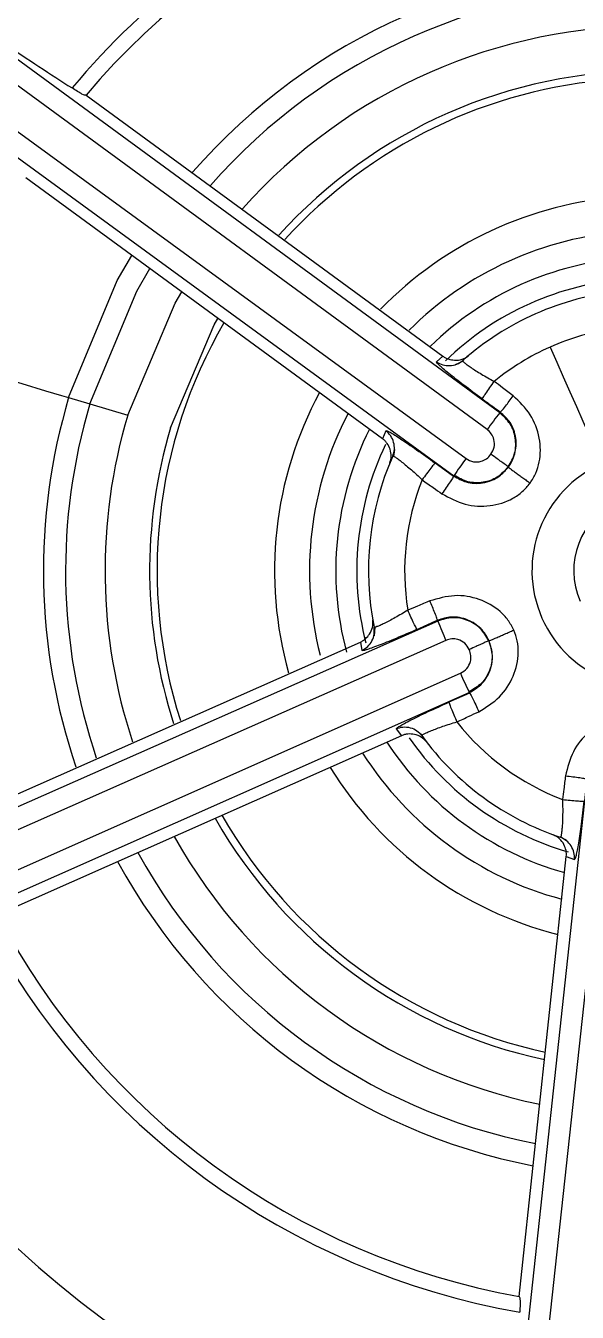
# Model space of a CAD drawing. Extents: x 939 to 1039, y 781 to 934.
# Drawn here: x 953.575 to 953.885, y 853.563 to 854.284 of the extents above; entities that cross this region are included whole.
import ezdxf

# ---------------------------------------------------------------- set-up
doc = ezdxf.new("R2010")
doc.units = 0
doc.header["$MEASUREMENT"] = 0
doc.layers.add('1', color=4, linetype='Continuous')

# ---------------------------------------------------------------- blocks, each defined once
blk = doc.blocks.new('Envoy')
at = {"layer": '1', "color": 3, "linetype": 'Continuous', "lineweight": 25}
for p, q in [((15.18746, 54.89281), (14.84038, 55.14663)), ((15.18034, 54.88341), (14.83326, 55.13723)), ((14.82092, 55.12033), (15.16847, 54.86714)), ((14.81414, 55.11068), (15.16168, 54.85749)), ((14.95523, 55.07083), (15.15555, 54.92454)), ((15.12159, 54.87828), (14.92132, 55.02446)), ((15.15555, 54.92454), (15.15189, 54.92138)), ((15.16669, 54.92208), (15.16722, 54.92253)), ((15.1669, 54.9217), (15.16245, 54.91966)), ((14.94542, 54.9013), (14.95733, 54.89775)), ((14.95733, 54.89775), (14.97856, 54.89143)), ((15.18746, 54.89281), (15.18773, 54.89318)), ((15.12352, 54.88274), (15.12159, 54.87828)), ((15.12833, 54.87218), (15.12779, 54.86832)), ((15.16142, 54.85713), (15.15118, 54.8646)), ((15.16142, 54.85713), (15.16168, 54.85749)), ((15.1526, 54.77604), (14.75925, 54.60237)), ((15.11731, 54.77266), (15.11684, 54.7678)), ((15.1526, 54.77604), (15.15242, 54.77645)), ((15.15719, 54.76517), (14.76383, 54.5915)), ((14.88232, 54.66393), (15.10917, 54.76426)), ((15.10917, 54.76426), (15.11008, 54.75952)), ((14.7723, 54.57237), (15.16534, 54.74675)), ((14.77726, 54.56166), (15.1703, 54.73605)), ((15.17049, 54.73564), (15.15889, 54.73051)), ((15.17049, 54.73564), (15.1703, 54.73605)), ((15.12935, 54.71563), (15.13226, 54.71173)), ((15.14006, 54.71504), (15.14397, 54.7121)), ((15.13226, 54.71173), (14.90552, 54.61137)), ((15.23631, 54.68746), (15.19003, 54.25997)), ((15.24801, 54.686), (15.20174, 54.25851)), ((15.22159, 54.65521), (15.22556, 54.65237)), ((15.19825, 54.39733), (15.22478, 54.64396)), ((15.22478, 54.64396), (15.22935, 54.64238))]:
    blk.add_line(p, q, dxfattribs=at)
at = {"layer": '1', "color": 3, "linetype": 'Continuous', "lineweight": 25, "flags": 128}
for points in [[(14.94542, 54.9013), (14.97271, 54.96691), (14.98085, 54.98101)], [(14.95733, 54.89775), (14.98363, 54.96096), (14.99092, 54.97366)], [(14.97856, 54.89143), (15.0053, 54.95435), (15.00889, 54.96054)], [(15.00255, 54.88428), (15.0271, 54.94204), (15.02921, 54.94571)], [(15.21566, 54.92964), (15.21936, 54.92127), (15.22306, 54.91291), (15.22675, 54.90458), (15.23041, 54.89631), (15.23403, 54.88813), (15.23761, 54.88004), (15.24113, 54.87208), (15.24459, 54.86428)], [(14.87499, 54.92229), (14.88095, 54.92051), (14.90173, 54.91432), (14.9191, 54.90915), (14.93247, 54.90516), (14.94134, 54.90252), (14.94542, 54.9013)]]:
    blk.add_lwpolyline(points, dxfattribs=at)
at = {"layer": '1', "color": 3, "linetype": 'Continuous', "lineweight": 25}
for centre, radius, start, end in [((15.27116, 54.80424), 1, 293.8743, 113.8743), ((15.27116, 54.80424), 0.98949, 297.40706, 117.40706), ((15.27116, 54.80424), 0.97197, 297.40706, 117.40706), ((15.27116, 54.80424), 1, 113.8743, 293.8743), ((15.27116, 54.80424), 0.90393, 297.75073, 117.40706), ((15.27116, 54.80424), 0.98949, 117.40706, 297.40706), ((15.27116, 54.80424), 0.97197, 117.40706, 297.40706), ((15.27116, 54.80424), 0.85236, 297.75072, 117.40706), ((15.27116, 54.80424), 0.84765, 293.8743, 113.51949), ((15.27116, 54.80424), 0.84843, 343.76627, 97.38245), ((15.27116, 54.80424), 0.83245, 293.8743, 113.51948), ((15.27116, 54.80424), 0.90393, 117.75073, 297.40706), ((15.27116, 54.80424), 0.84843, 113.8743, 217.38245), ((15.27116, 54.80424), 0.84765, 113.8743, 293.51949), ((15.27116, 54.80424), 0.83245, 113.8743, 293.51948), ((15.27116, 54.80424), 0.85236, 117.75072, 297.40706), ((15.27116, 54.80424), 0.64081, 23.8743, 113.8743), ((15.27116, 54.80424), 0.64081, 113.8743, 203.8743), ((15.27116, 54.80424), 0.41339, 87.81128, 139.84475), ((15.27116, 54.80424), 0.42203, 113.8743, 140.10909), ((15.27116, 54.80424), 0.3399, 88.66289, 138.91321), ((15.27116, 54.80424), 0.32747, 88.8451, 138.72013), ((15.27116, 54.80424), 0.30531, 89.20685, 138.33695), ((15.27116, 54.80424), 0.28028, 89.68465, 137.83121), ((15.27116, 54.80424), 0.2761, 94.01238, 137.75306), ((15.27116, 54.80424), 0.21018, 94.01238, 135.78401), ((15.27116, 54.80424), 0.19052, 94.01238, 134.93308), ((15.27116, 54.80424), 0.17578, 94.01238, 134.27308), ((15.27116, 54.80424), 0.16399, 94.01238, 134.15357), ((15.27116, 54.80424), 0.15748, 95.95734, 113.8743), ((15.27116, 54.80424), 0.15748, 113.8743, 131.55671), ((15.27116, 54.80424), 0.2761, 149.77303, 197.70864), ((15.27116, 54.80424), 0.13714, 98.17551, 113.87482), ((15.27116, 54.80424), 0.13714, 113.87482, 129.28398), ((15.27116, 54.80424), 0.3399, 163.40672, 198.85787), ((15.27116, 54.80424), 0.21018, 151.63317, 195.79795), ((15.27116, 54.80424), 0.32747, 163.40672, 198.67024), ((15.27116, 54.80424), 0.30531, 163.40672, 198.29787), ((15.27116, 54.80424), 0.19052, 152.43947, 194.39689), ((15.33652, 54.77258), 0.19151, 141.10988, 144.63969), ((15.27116, 54.80424), 0.28028, 163.40672, 197.8064), ((15.27116, 54.80424), 0.17578, 153.16359, 195.05781), ((15.27116, 54.80424), 0.16399, 154.45071, 194.26825), ((15.27116, 54.80424), 0.15748, 155.95395, 191.563), ((15.32371, 54.75075), 0.19403, 143.13736, 146.62135), ((15.27116, 54.80424), 0.06566, 113.87482, 293.8743), ((15.27116, 54.80424), 0.13713, 158.17665, 189.28333), ((15.27116, 54.80424), 0.04225, 23.8743, 203.8743), ((15.33345, 54.84593), 0.19388, 201.13015, 204.61677), ((15.33871, 54.82066), 0.18846, 203.08673, 206.67371), ((15.27116, 54.80424), 0.13713, 218.17581, 249.2831), ((15.27116, 54.80424), 0.17578, 213.16359, 254.33396), ((15.27116, 54.80424), 0.16399, 214.82422, 253.96537), ((15.27116, 54.80424), 0.15748, 215.95395, 251.56318), ((15.27116, 54.80424), 0.19052, 212.43947, 255.11091), ((15.27116, 54.80424), 0.21018, 211.63317, 255.92966), ((15.27116, 54.80424), 0.28028, 209.68465, 257.92677), ((15.27116, 54.80424), 0.2761, 209.77303, 257.82425), ((15.27116, 54.80424), 0.30531, 209.20685, 258.41614), ((15.27116, 54.80424), 0.3399, 208.66289, 258.97374), ((15.27116, 54.80424), 0.32747, 208.8451, 258.78692), ((15.27116, 54.80424), 0.65728, 195.13683, 240.12456), ((15.27116, 54.80424), 0.42203, 207.54856, 260.10904), ((15.27116, 54.80424), 0.41339, 207.81128, 259.83789), ((15.27116, 54.80424), 0.51944, 206.40698, 261.26779), ((15.27116, 54.80424), 0.64081, 203.8743, 293.8743)]:
    blk.add_arc(centre, radius, start, end, dxfattribs=at)
for points, knots in [([(15.53849, 54.20026), (15.57702, 54.22), (15.65409, 54.25949), (15.75223, 54.34587), (15.83262, 54.44821), (15.89123, 54.56467), (15.92607, 54.69022), (15.93572, 54.82018), (15.91984, 54.94952), (15.87903, 55.07328), (15.81487, 55.1867), (15.7298, 55.28542), (15.62711, 55.36566), (15.51076, 55.42429), (15.38514, 55.45921), (15.25534, 55.46852), (15.12541, 55.45396), (15.04437, 55.42346), (15.00384, 55.40822)], [0, 0, 0, 0, 0.0625, 0.125, 0.1875, 0.25, 0.3125, 0.375, 0.4375, 0.5, 0.5625, 0.625, 0.6875, 0.75, 0.8125, 0.875001, 0.9375, 1, 1, 1, 1]), ([(15.85744, 55.06372), (15.83827, 55.10113), (15.79994, 55.17594), (15.71609, 55.2712), (15.61675, 55.34924), (15.50371, 55.40611), (15.3818, 55.44002), (15.2558, 55.44904), (15.12968, 55.43491), (15.05101, 55.40531), (15.01167, 55.39051)], [0, 0, 0, 0, 0.125, 0.25, 0.375, 0.499999, 0.624999, 0.750001, 0.875001, 1, 1, 1, 1]), ([(15.00384, 55.40822), (14.96531, 55.38847), (14.88823, 55.34898), (14.7901, 55.2626), (14.70971, 55.16027), (14.6511, 55.0438), (14.61626, 54.91825), (14.6066, 54.78829), (14.62248, 54.65895), (14.66329, 54.53519), (14.72746, 54.42177), (14.81252, 54.32305), (14.91521, 54.24281), (15.03157, 54.18418), (15.15718, 54.14926), (15.28698, 54.13996), (15.41691, 54.15451), (15.49796, 54.18501), (15.53849, 54.20026)], [0, 0, 0, 0, 0.062501, 0.125, 0.187501, 0.25, 0.3125, 0.375, 0.4375, 0.500001, 0.5625, 0.625, 0.6875, 0.75, 0.8125, 0.875001, 0.9375, 1, 1, 1, 1]), ([(15.01167, 55.39051), (14.97427, 55.37134), (14.89946, 55.33301), (14.8042, 55.24916), (14.72616, 55.14982), (14.66929, 55.03679), (14.63539, 54.91488), (14.62636, 54.78888), (14.64049, 54.66276), (14.67009, 54.58409), (14.68489, 54.54475)], [0, 0, 0, 0, 0.124999, 0.25, 0.375, 0.5, 0.625, 0.75, 0.875, 1, 1, 1, 1]), ([(14.86597, 55.12923), (14.88081, 55.11906), (14.91125, 55.09819), (14.93511, 55.08279), (14.94735, 55.0749)], [0, 0, 0, 0, 0.487212, 1, 1, 1, 1]), ([(14.95521, 55.07081), (14.95471, 55.07082), (14.95371, 55.07084), (14.94947, 55.07354), (14.94735, 55.0749)], [0, 0, 0, 0, 0.499961, 1, 1, 1, 1]), ([(15.15189, 54.92138), (15.15306, 54.92073), (15.15539, 54.91944), (15.15942, 54.91912), (15.1634, 54.91982), (15.1656, 54.92133), (15.16669, 54.92208)], [0, 0, 0, 0, 0.249182, 0.499947, 0.750748, 1, 1, 1, 1]), ([(15.15555, 54.92454), (15.15603, 54.92422), (15.15699, 54.92359), (15.1592, 54.92268), (15.16245, 54.92214), (15.16652, 54.92256), (15.16868, 54.92401), (15.16979, 54.92475)], [0, 0, 0, 0, 0.0958813, 0.1934477, 0.407287, 0.695048, 1, 1, 1, 1]), ([(15.16669, 54.92208), (15.16668, 54.92196), (15.16665, 54.92173), (15.16754, 54.92087), (15.16907, 54.91968), (15.17124, 54.91817), (15.17396, 54.91639), (15.1782, 54.91377), (15.18187, 54.91174), (15.18433, 54.91038)], [0, 0, 0, 0, 0.122299, 0.244369, 0.366868, 0.490286, 0.615095, 0.741709, 1, 1, 1, 1]), ([(15.17763, 54.90055), (15.1741, 54.90315), (15.16884, 54.90702), (15.16269, 54.91176), (15.15874, 54.91491), (15.15554, 54.91756), (15.15329, 54.91956), (15.15194, 54.92094), (15.15191, 54.92123), (15.15189, 54.92138)], [0, 0, 0, 0, 0.2550318, 0.3810475, 0.5067083, 0.630765, 0.755432, 0.8767059, 1, 1, 1, 1]), ([(15.17763, 54.90055), (15.17773, 54.90076), (15.17793, 54.90121), (15.17948, 54.90354), (15.18172, 54.90677), (15.18348, 54.90921), (15.18433, 54.91038)], [0, 0, 0, 0, 0.240694, 0.500065, 0.759335, 1, 1, 1, 1]), ([(15.19499, 54.90231), (15.193, 54.90382), (15.18946, 54.90652), (15.1859, 54.9092), (15.18433, 54.91038)], [0, 0, 0, 0, 0.559891, 1, 1, 1, 1]), ([(15.17763, 54.90055), (15.17952, 54.89918), (15.18289, 54.89672), (15.18625, 54.89426), (15.18773, 54.89318)], [0, 0, 0, 0, 0.559931, 1, 1, 1, 1]), ([(15.18773, 54.89318), (15.18794, 54.89336), (15.18839, 54.89374), (15.19037, 54.89619), (15.1927, 54.89922), (15.19425, 54.9013), (15.19499, 54.90231)], [0, 0, 0, 0, 0.271043, 0.56221, 0.788947, 1, 1, 1, 1]), ([(15.20444, 54.85334), (15.2056, 54.85517), (15.20795, 54.85887), (15.21045, 54.86745), (15.21036, 54.87892), (15.20534, 54.89233), (15.19845, 54.89897), (15.19499, 54.90231)], [0, 0, 0, 0, 0.117485, 0.236926, 0.483896, 0.740797, 1, 1, 1, 1]), ([(15.19219, 54.86248), (15.19361, 54.86497), (15.19643, 54.86995), (15.19661, 54.8787), (15.19378, 54.88699), (15.18957, 54.89087), (15.18746, 54.89281)], [0, 0, 0, 0, 0.2499647, 0.4999557, 0.7499587, 1, 1, 1, 1]), ([(15.19224, 54.86233), (15.193, 54.86349), (15.19454, 54.86583), (15.19649, 54.87124), (15.19692, 54.87725), (15.19544, 54.88314), (15.1929, 54.88846), (15.18973, 54.89135), (15.18773, 54.89318)], [0, 0, 0, 0, 0.117725, 0.238044, 0.492502, 0.6375, 0.770272, 1, 1, 1, 1]), ([(15.12352, 54.88274), (15.12367, 54.88277), (15.12397, 54.88282), (15.12571, 54.88195), (15.12831, 54.88041), (15.13181, 54.87817), (15.13599, 54.87537), (15.14235, 54.87099), (15.14763, 54.86716), (15.15118, 54.8646)], [0, 0, 0, 0, 0.124916, 0.247124, 0.371077, 0.495328, 0.619809, 0.745238, 1, 1, 1, 1]), ([(15.12735, 54.86841), (15.12774, 54.86968), (15.12853, 54.87223), (15.128, 54.87626), (15.12645, 54.88001), (15.12449, 54.88184), (15.12352, 54.88274)], [0, 0, 0, 0, 0.24921, 0.499993, 0.750777, 1, 1, 1, 1]), ([(15.18247, 54.86951), (15.18318, 54.87078), (15.18461, 54.87337), (15.1844, 54.8776), (15.1829, 54.88112), (15.18119, 54.88265), (15.18034, 54.88341)], [0, 0, 0, 0, 0.2774502, 0.5613376, 0.7831081, 1, 1, 1, 1]), ([(15.12572, 54.86462), (15.12607, 54.86583), (15.12677, 54.86819), (15.12613, 54.8721), (15.1247, 54.87511), (15.12306, 54.87709), (15.12208, 54.87788), (15.12159, 54.87828)], [0, 0, 0, 0, 0.2884343, 0.5619599, 0.7897735, 0.8949503, 1, 1, 1, 1]), ([(15.12735, 54.86841), (15.12745, 54.86845), (15.12766, 54.86853), (15.12875, 54.86794), (15.13036, 54.86684), (15.13247, 54.86523), (15.13499, 54.86319), (15.13878, 54.85998), (15.14182, 54.85713), (15.14386, 54.85522)], [0, 0, 0, 0, 0.1230241, 0.2457007, 0.3685826, 0.4922103, 0.6169657, 0.743238, 1, 1, 1, 1]), ([(15.15118, 54.8646), (15.151, 54.86444), (15.15064, 54.86411), (15.14889, 54.86193), (15.1465, 54.8588), (15.14472, 54.85638), (15.14386, 54.85522)], [0, 0, 0, 0, 0.240688, 0.500007, 0.759336, 1, 1, 1, 1]), ([(15.16847, 54.86714), (15.16982, 54.86641), (15.17246, 54.86499), (15.17669, 54.86528), (15.18016, 54.86686), (15.18169, 54.8686), (15.18247, 54.86951)], [0, 0, 0, 0, 0.287984, 0.56225, 0.773801, 1, 1, 1, 1]), ([(15.19219, 54.86248), (15.19201, 54.86261), (15.19163, 54.86289), (15.18975, 54.86427), (15.18774, 54.86572), (15.18552, 54.86733), (15.18368, 54.86865), (15.18247, 54.86951)], [0, 0, 0, 0, 0.237026, 0.494923, 0.626698, 0.756518, 1, 1, 1, 1]), ([(15.16159, 54.85737), (15.16388, 54.85605), (15.16748, 54.85396), (15.17315, 54.85311), (15.17802, 54.85333), (15.1828, 54.85472), (15.18793, 54.85747), (15.19062, 54.8605), (15.19224, 54.86233)], [0, 0, 0, 0, 0.224729, 0.35446, 0.495671, 0.654626, 0.791497, 1, 1, 1, 1]), ([(15.19219, 54.86248), (15.19025, 54.86037), (15.18637, 54.85616), (15.17809, 54.85332), (15.16933, 54.8535), (15.16435, 54.85632), (15.16186, 54.85773)], [0, 0, 0, 0, 0.249968, 0.499973, 0.749937, 1, 1, 1, 1]), ([(15.19224, 54.86233), (15.1923, 54.86227), (15.19243, 54.86215), (15.19316, 54.86159), (15.1944, 54.86067), (15.19615, 54.85939), (15.19821, 54.85788), (15.20036, 54.85631), (15.20248, 54.85476), (15.2038, 54.8538), (15.20444, 54.85334)], [0, 0, 0, 0, 0.107256, 0.227608, 0.35995, 0.501584, 0.634745, 0.764088, 0.886594, 1, 1, 1, 1]), ([(15.14386, 54.85522), (15.14592, 54.85375), (15.14961, 54.85115), (15.15332, 54.84856), (15.15495, 54.84742)], [0, 0, 0, 0, 0.560109, 1, 1, 1, 1]), ([(15.16142, 54.85713), (15.16133, 54.85691), (15.16115, 54.85646), (15.15968, 54.85416), (15.15751, 54.85099), (15.15578, 54.84858), (15.15495, 54.84742)], [0, 0, 0, 0, 0.240911, 0.499956, 0.759082, 1, 1, 1, 1]), ([(15.15495, 54.84742), (15.15919, 54.84513), (15.16762, 54.84058), (15.18192, 54.8399), (15.19286, 54.84333), (15.20026, 54.84833), (15.20305, 54.85168), (15.20444, 54.85334)], [0, 0, 0, 0, 0.259968, 0.516609, 0.763667, 0.883079, 1, 1, 1, 1]), ([(16.41994, 53.6653), (16.361, 53.61236), (16.24311, 53.50648), (16.03923, 53.38262), (15.82091, 53.28762), (15.59056, 53.22623), (15.35383, 53.19846), (15.11564, 53.20565), (14.88111, 53.24709), (14.655, 53.32169), (14.44218, 53.42866), (14.24697, 53.56536), (14.07369, 53.72909), (13.92658, 53.91651), (13.8081, 54.12324), (13.7223, 54.34524), (13.66767, 54.57747), (13.6608, 54.73579), (13.65737, 54.81494)], [0, 0, 0, 0, 0.0624654, 0.12494, 0.1874213, 0.2500087, 0.3125186, 0.3750505, 0.4375626, 0.5000003, 0.56246, 0.6250398, 0.6875858, 0.7500781, 0.8125909, 0.8750579, 0.9375333, 1, 1, 1, 1]), ([(15.14814, 54.7873), (15.14584, 54.78634), (15.14173, 54.78462), (15.13763, 54.78288), (15.13582, 54.78211)], [0, 0, 0, 0, 0.55986, 1, 1, 1, 1]), ([(15.19528, 54.771), (15.19428, 54.77292), (15.19225, 54.7768), (15.18607, 54.78326), (15.17609, 54.78892), (15.16197, 54.79128), (15.15276, 54.78863), (15.14814, 54.7873)], [0, 0, 0, 0, 0.1174878, 0.2369188, 0.4838821, 0.7407704, 1, 1, 1, 1]), ([(15.15242, 54.77645), (15.15237, 54.77673), (15.15226, 54.77731), (15.15113, 54.78025), (15.14967, 54.78378), (15.14864, 54.78616), (15.14814, 54.7873)], [0, 0, 0, 0, 0.271074, 0.56221, 0.788943, 1, 1, 1, 1]), ([(15.13582, 54.78211), (15.13342, 54.78066), (15.12984, 54.7785), (15.12545, 54.77615), (15.12255, 54.77468), (15.12015, 54.77355), (15.11834, 54.77282), (15.11716, 54.77247), (15.11697, 54.7726), (15.11688, 54.77267)], [0, 0, 0, 0, 0.257569, 0.384035, 0.508793, 0.632271, 0.754968, 0.877343, 1, 1, 1, 1]), ([(15.14099, 54.77139), (15.14085, 54.77158), (15.14057, 54.77198), (15.13932, 54.77449), (15.13765, 54.77805), (15.13642, 54.78079), (15.13582, 54.78211)], [0, 0, 0, 0, 0.2406811, 0.5000262, 0.7593478, 1, 1, 1, 1]), ([(15.18139, 54.76494), (15.18077, 54.76617), (15.17951, 54.76867), (15.1758, 54.77307), (15.17081, 54.77645), (15.16497, 54.77811), (15.15909, 54.77857), (15.15501, 54.77727), (15.15242, 54.77645)], [0, 0, 0, 0, 0.117731, 0.23808, 0.492502, 0.637462, 0.770252, 1, 1, 1, 1]), ([(15.18124, 54.76497), (15.17979, 54.76743), (15.17689, 54.77237), (15.1694, 54.7769), (15.16081, 54.77859), (15.15534, 54.77689), (15.1526, 54.77604)], [0, 0, 0, 0, 0.249965, 0.499961, 0.749965, 1, 1, 1, 1]), ([(15.10917, 54.76426), (15.10968, 54.76452), (15.11071, 54.76504), (15.1126, 54.76649), (15.11467, 54.76899), (15.11629, 54.77272), (15.11617, 54.77531), (15.11611, 54.7767)], [0, 0, 0, 0, 0.095905, 0.193553, 0.407615, 0.683169, 1, 1, 1, 1]), ([(15.11008, 54.75952), (15.11123, 54.7602), (15.11352, 54.76155), (15.11583, 54.76489), (15.11721, 54.76869), (15.11699, 54.77135), (15.11688, 54.77267)], [0, 0, 0, 0, 0.249299, 0.499986, 0.750765, 1, 1, 1, 1]), ([(15.14099, 54.77139), (15.13698, 54.76964), (15.13098, 54.76701), (15.12381, 54.76406), (15.11911, 54.76221), (15.11521, 54.76076), (15.11236, 54.75982), (15.11049, 54.75934), (15.11022, 54.75946), (15.11008, 54.75952)], [0, 0, 0, 0, 0.25503, 0.381049, 0.506719, 0.630754, 0.755433, 0.876707, 1, 1, 1, 1]), ([(15.14099, 54.77139), (15.14312, 54.77234), (15.14693, 54.77403), (15.15074, 54.77571), (15.15242, 54.77645)], [0, 0, 0, 0, 0.560062, 1, 1, 1, 1]), ([(15.17565, 54.72518), (15.17976, 54.72771), (15.18791, 54.73273), (15.19566, 54.74478), (15.19815, 54.75597), (15.19753, 54.76487), (15.19602, 54.76897), (15.19528, 54.771)], [0, 0, 0, 0, 0.259997, 0.516598, 0.763685, 0.883069, 1, 1, 1, 1]), ([(15.19221, 54.76964), (15.19279, 54.7699), (15.19383, 54.77036), (15.19484, 54.7708), (15.19528, 54.771)], [0, 0, 0, 0, 0.561672, 1, 1, 1, 1]), ([(15.17029, 54.76006), (15.16954, 54.76132), (15.16802, 54.76385), (15.16425, 54.76578), (15.16045, 54.76624), (15.15827, 54.76552), (15.15719, 54.76517)], [0, 0, 0, 0, 0.277385, 0.561308, 0.783093, 1, 1, 1, 1]), ([(15.18124, 54.76497), (15.18209, 54.76223), (15.1838, 54.75677), (15.18212, 54.74817), (15.17759, 54.74068), (15.17265, 54.73778), (15.17018, 54.73633)], [0, 0, 0, 0, 0.249953, 0.499956, 0.749962, 1, 1, 1, 1]), ([(15.18124, 54.76496), (15.18103, 54.76487), (15.18059, 54.76468), (15.17846, 54.76374), (15.1762, 54.76274), (15.1737, 54.76161), (15.17164, 54.76068), (15.17029, 54.76006)], [0, 0, 0, 0, 0.237039, 0.494913, 0.626738, 0.756547, 1, 1, 1, 1]), ([(15.17036, 54.73591), (15.17265, 54.73723), (15.17626, 54.73931), (15.17982, 54.74379), (15.18208, 54.74812), (15.18326, 54.75295), (15.18345, 54.75877), (15.18216, 54.76261), (15.18139, 54.76494)], [0, 0, 0, 0, 0.224728, 0.354435, 0.495645, 0.654634, 0.791466, 1, 1, 1, 1]), ([(15.18139, 54.76494), (15.18163, 54.76502), (15.18209, 54.76518), (15.18442, 54.76619), (15.18699, 54.76733), (15.18955, 54.76846), (15.19127, 54.76922), (15.19221, 54.76964)], [0, 0, 0, 0, 0.2531478, 0.5003352, 0.6839265, 0.8285822, 1, 1, 1, 1]), ([(15.16534, 54.74675), (15.16665, 54.74756), (15.1692, 54.74913), (15.17106, 54.75294), (15.17143, 54.75674), (15.17068, 54.75893), (15.17029, 54.76006)], [0, 0, 0, 0, 0.287909, 0.562228, 0.773787, 1, 1, 1, 1]), ([(15.17049, 54.73564), (15.17063, 54.73546), (15.17093, 54.73508), (15.17219, 54.73265), (15.17385, 54.72918), (15.17507, 54.72648), (15.17565, 54.72518)], [0, 0, 0, 0, 0.240893, 0.499983, 0.759066, 1, 1, 1, 1]), ([(15.12935, 54.71563), (15.1294, 54.71577), (15.12951, 54.71606), (15.13114, 54.71712), (15.13377, 54.71861), (15.13746, 54.72052), (15.14197, 54.72274), (15.14895, 54.72606), (15.1549, 54.72872), (15.15889, 54.73051)], [0, 0, 0, 0, 0.124913, 0.247125, 0.371065, 0.495351, 0.619795, 0.745234, 1, 1, 1, 1]), ([(15.15889, 54.73051), (15.15895, 54.73028), (15.15905, 54.7298), (15.16007, 54.72719), (15.16157, 54.72356), (15.16278, 54.7208), (15.16336, 54.71948)], [0, 0, 0, 0, 0.24071, 0.500019, 0.759365, 1, 1, 1, 1]), ([(15.16336, 54.71948), (15.16566, 54.72054), (15.16976, 54.72243), (15.17385, 54.72434), (15.17565, 54.72518)], [0, 0, 0, 0, 0.560043, 1, 1, 1, 1]), ([(15.26201, 54.7219), (15.25984, 54.72199), (15.25546, 54.72217), (15.24678, 54.72005), (15.23688, 54.71424), (15.22778, 54.70319), (15.22548, 54.6939), (15.22432, 54.68923)], [0, 0, 0, 0, 0.117471, 0.236911, 0.483887, 0.740777, 1, 1, 1, 1]), ([(15.12935, 54.71563), (15.13059, 54.71604), (15.13314, 54.71689), (15.13726, 54.71645), (15.14104, 54.71477), (15.14282, 54.71275), (15.14368, 54.71177)], [0, 0, 0, 0, 0.242586, 0.500004, 0.757329, 1, 1, 1, 1]), ([(15.14368, 54.71177), (15.1437, 54.71189), (15.14373, 54.71211), (15.14479, 54.71275), (15.14655, 54.71359), (15.14899, 54.71462), (15.15202, 54.71578), (15.15669, 54.71746), (15.16068, 54.71867), (15.16336, 54.71948)], [0, 0, 0, 0, 0.123022, 0.245699, 0.368553, 0.492137, 0.616945, 0.743188, 1, 1, 1, 1]), ([(15.14615, 54.70847), (15.14528, 54.70938), (15.14358, 54.71117), (15.13988, 54.71256), (15.13656, 54.71283), (15.13402, 54.7124), (15.13284, 54.71195), (15.13226, 54.71173)], [0, 0, 0, 0, 0.2884022, 0.5619866, 0.7897832, 0.8949637, 1, 1, 1, 1]), ([(15.22432, 54.68923), (15.224, 54.68676), (15.22343, 54.68234), (15.22289, 54.67792), (15.22265, 54.67597)], [0, 0, 0, 0, 0.559851, 1, 1, 1, 1]), ([(15.22432, 54.68923), (15.22574, 54.68907), (15.22868, 54.68873), (15.23249, 54.68821), (15.23518, 54.68776), (15.23564, 54.68759), (15.23586, 54.68751)], [0, 0, 0, 0, 0.240871, 0.5000166, 0.7590882, 1, 1, 1, 1]), ([(15.22265, 54.67597), (15.22271, 54.67316), (15.22279, 54.66898), (15.22263, 54.664), (15.22246, 54.66076), (15.22223, 54.65811), (15.22196, 54.65618), (15.22167, 54.65498), (15.22146, 54.65489), (15.22136, 54.65484)], [0, 0, 0, 0, 0.257542, 0.38395, 0.508746, 0.632223, 0.754894, 0.87731, 1, 1, 1, 1]), ([(15.22265, 54.67597), (15.22409, 54.67582), (15.22709, 54.67551), (15.231, 54.67518), (15.2338, 54.67501), (15.23429, 54.67506), (15.23452, 54.67508)], [0, 0, 0, 0, 0.240618, 0.499958, 0.759322, 1, 1, 1, 1]), ([(15.23452, 54.67508), (15.23404, 54.67073), (15.23331, 54.66422), (15.23228, 54.65654), (15.23153, 54.65154), (15.23083, 54.64744), (15.23023, 54.6445), (15.22971, 54.64264), (15.22947, 54.64246), (15.22935, 54.64238)], [0, 0, 0, 0, 0.255035, 0.381037, 0.506714, 0.630766, 0.755425, 0.876709, 1, 1, 1, 1]), ([(15.22478, 54.64396), (15.22482, 54.64453), (15.22488, 54.64569), (15.22457, 54.64805), (15.22344, 54.65108), (15.22102, 54.65435), (15.21872, 54.65555), (15.21748, 54.65618)], [0, 0, 0, 0, 0.09598, 0.193599, 0.407653, 0.683205, 1, 1, 1, 1]), ([(15.22935, 54.64238), (15.22934, 54.64371), (15.22931, 54.64637), (15.22757, 54.65004), (15.22497, 54.65313), (15.22256, 54.65427), (15.22136, 54.65484)], [0, 0, 0, 0, 0.24923, 0.500009, 0.750806, 1, 1, 1, 1]), ([(14.68489, 54.54475), (14.70406, 54.50734), (14.74239, 54.43253), (14.82624, 54.33728), (14.92557, 54.25924), (15.03861, 54.20237), (15.16052, 54.16846), (15.28652, 54.15943), (15.41264, 54.17356), (15.49131, 54.20316), (15.53065, 54.21796)], [0, 0, 0, 0, 0.125, 0.25, 0.374999, 0.499999, 0.624999, 0.75, 0.875, 1, 1, 1, 1]), ([(15.19828, 54.39733), (15.19852, 54.39689), (15.199, 54.396), (15.19878, 54.39099), (15.19867, 54.38848)], [0, 0, 0, 0, 0.500003, 1, 1, 1, 1])]:
    blk.add_open_spline(points, degree=3, knots=knots, dxfattribs=at)

msp = doc.modelspace()

# ---------------------------------------------------------------- block references
at = {"layer": '1'}
msp.add_blockref('Envoy', (938.65384, 799.17438), dxfattribs=at)

doc.saveas('drawing.dxf')
